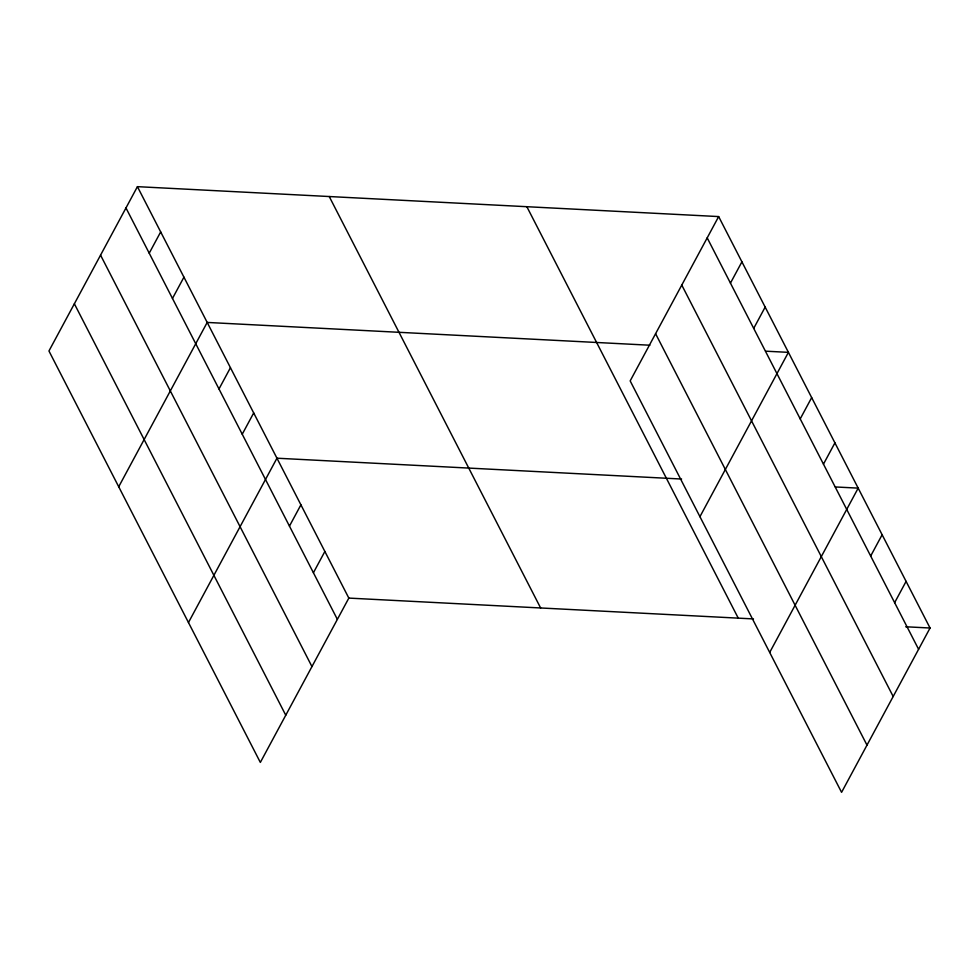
<?xml version="1.0" encoding="UTF-8"?>
<svg xmlns="http://www.w3.org/2000/svg" width="979" height="979" viewBox="0 0 979 979"><rect width="100%" height="100%" fill="white"/><g stroke="black" fill="none" stroke-linecap="round" stroke-linejoin="round"><path stroke-width="1.47" d="M137.427 186.659L48.95 350.984L260.341 762.421L348.83 598.096L137.427 186.659L718.659 216.579L930.05 628.016L841.573 792.341L630.17 380.904L718.659 216.579M149.224 253.194L160.678 231.913M172.475 298.448L183.942 277.167M118.716 486.759L207.193 322.434L649.885 345.22M218.99 388.969L230.444 367.688M242.241 434.223L253.696 412.942M188.47 622.522L276.947 458.209L681.592 479.037M289.454 526.115L300.908 504.834M313.415 572.739L324.869 551.458M730.444 283.127L741.911 261.846M753.708 328.381L765.162 307.1M699.936 516.679L788.413 352.354L765.578 351.18M800.21 418.902L811.664 397.621M823.461 464.156L834.916 442.875M769.69 652.455L858.179 488.129L835.344 486.955M870.674 556.035L882.128 534.754M894.635 602.672L906.089 581.391M348.83 598.096L753.463 618.924M905.697 626.768L930.05 628.016M707.193 237.86L918.596 649.297M681.776 285.073L893.178 696.497M655.587 333.704L866.99 745.141M526.849 206.704L738.252 618.141M329.238 196.534L540.628 607.971M125.973 207.94L337.363 619.364M100.556 255.14L311.946 666.577M74.367 303.771L285.758 715.208"/></g></svg>
